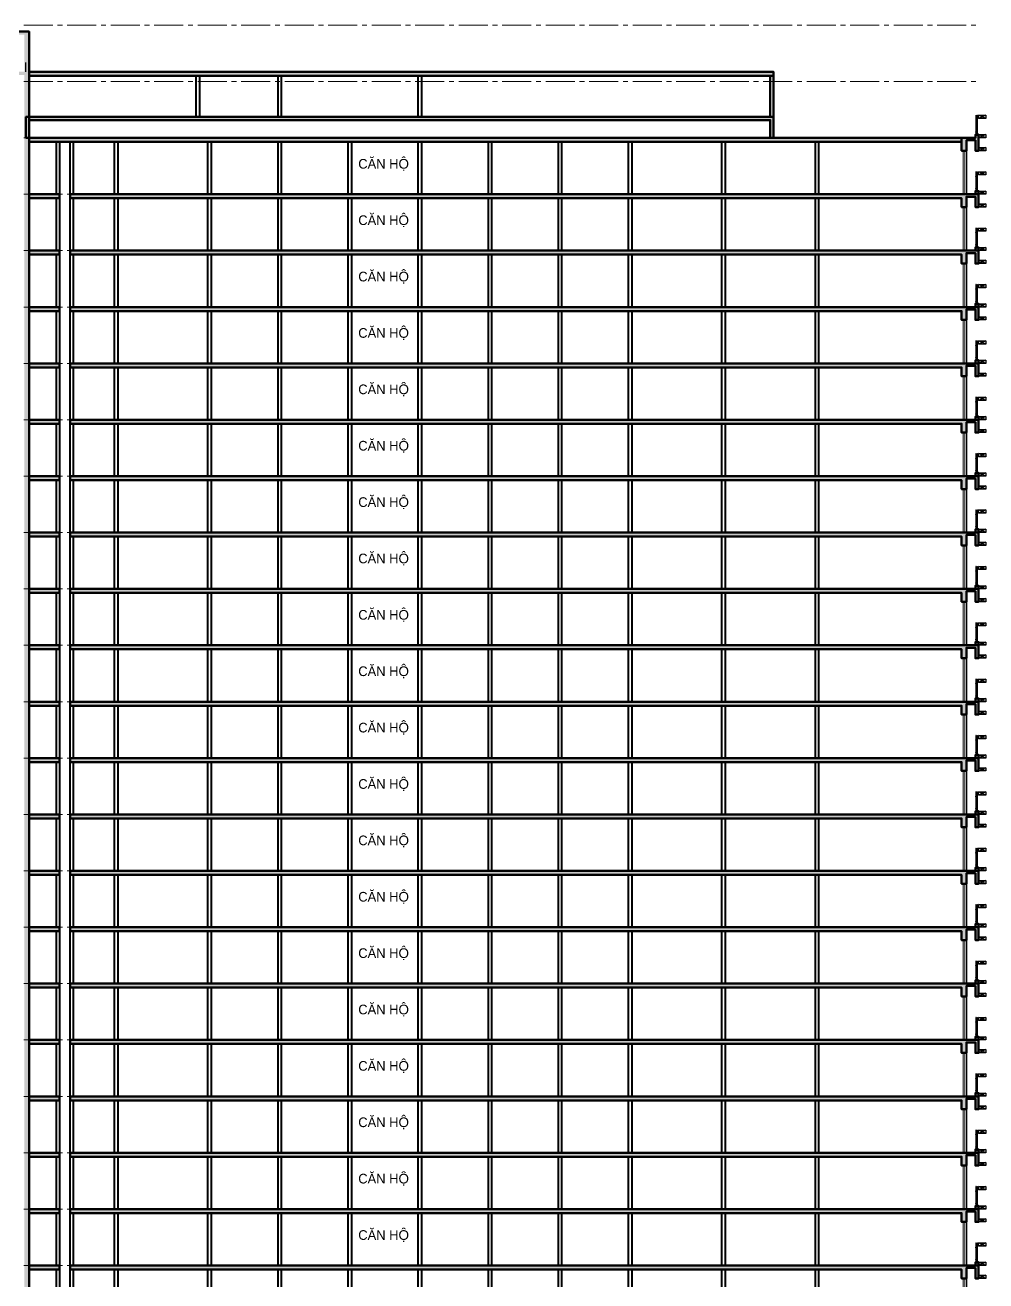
# Model space of a CAD drawing. Header units: millimetres. Extents: x 573003 to 1294762, y -9906 to 413061.
# Drawn here: x 951969 to 1011599, y 77519 to 155476 of the extents above; entities that cross this region are included whole.
import ezdxf

# ---------------------------------------------------------------- set-up
doc = ezdxf.new("R2010")
doc.units = ezdxf.units.MM
doc.header["$MEASUREMENT"] = 0
doc.linetypes.add('HIDDEN', pattern=[0.375, 0.25, -0.125])
doc.linetypes.add('IMPORT-CE', pattern=[135, 90, -15, 15, -15])
for name, color, linetype in [('A-ANNO-DIMS', 50, 'Continuous'), ('A-ANNO-ROOM', 50, 'Continuous'), ('A-ELEV-15FINE', 1, 'Continuous'), ('A-ELEV-18LIGHT', 135, 'Continuous'), ('A-ELEV-40HEAVY', 90, 'Continuous'), ('A-ELEV-PATT 3', 251, 'Continuous'), ('A-GRID-01$0$A-ANNO-DIMS', 50, 'Continuous'), ('A-WALL-FNSH', 200, 'Continuous'), ('A-WALL-PATT', 251, 'Continuous')]:
    doc.layers.add(name, color=color, linetype=linetype)
for name, color, linetype, lineweight in [('KT-Net cat', 1, 'Continuous', 40), ('KT-Net cot', 2, 'Continuous', 50), ('KT-Net manh', 251, 'Continuous', 13), ('KT-Net thay', 7, 'Continuous', 25), ('KT-Net truc', 18, 'Continuous', 15)]:
    doc.layers.add(name, color=color, linetype=linetype, lineweight=lineweight)
doc.styles.add('HBA-Text', font='GOTHIC.TTF')

# ---------------------------------------------------------------- blocks, each defined once
blk = doc.blocks.new('1')
at = {"layer": 'A-GRID-01$0$A-ANNO-DIMS'}
for p, q in [((-85207, -52456), (-84757, -52256)), ((-85207, -52256), (-84757, -52456))]:
    blk.add_line(p, q, dxfattribs=at)
at = {"layer": 'A-GRID-01$0$A-ANNO-DIMS', "elevation": 0}
blk.add_lwpolyline([(-84757, -52256), (-85207, -52256), (-85207, -52456), (-84757, -52456)], close=True, dxfattribs=at)
blk = doc.blocks.new('Apart Floor-NT2')
at = {"layer": 'A-WALL-PATT', "extrusion": (1.18995e-05, -6.1554e-14, 1)}
h = blk.add_hatch(color=256, dxfattribs=at)
h.dxf.hatch_style = 1
h.paths.add_polyline_path([(-988, 250), (8380, 250), (8380, 0), (300, 0), (300, -550), (0, -550), (0, 100), (-988, 100), (-988, -550), (-1188, -550), (-1188, 450), (-988, 450)])
h = blk.add_hatch(color=256, dxfattribs=at)
h.dxf.hatch_style = 1
h.paths.add_polyline_path([(-988, 250), (8380, 250), (8380, 0), (300, 0), (300, -550), (0, -550), (0, 100), (-988, 100), (-988, -550), (-1188, -550), (-1188, 450), (-988, 450)])
at = {"layer": 'A-WALL-PATT'}
h = blk.add_hatch(color=256, dxfattribs=at)
h.dxf.hatch_style = 1
h.paths.add_polyline_path([(11480, 250), (14489, 250), (14489, 0), (11480, 0)])
h = blk.add_hatch(color=256, dxfattribs=at)
h.dxf.hatch_style = 1
h.paths.add_polyline_path([(19579, 250), (17689, 250), (17689, 0), (19579, 0)])
at = {"layer": 'A-WALL-PATT', "extrusion": (-1.18995e-05, -6.1554e-14, 1)}
h = blk.add_hatch(color=256, dxfattribs=at)
h.dxf.hatch_style = 1
h.paths.add_polyline_path([(76419, 250), (20229, 250), (20229, 0), (75557, 0), (75557, -550), (75857, -550), (75857, 100), (76419, 100), (76419, -550), (76619, -550), (76619, 450), (76419, 450)])
at = {"layer": 'A-ANNO-DIMS', "extrusion": (1.18995e-05, 4.99413e-07, 1)}
for points, elevation in [([(-1120, 450), (-1120, 1650)], 66), ([(-1120, 450), (-1120, 1650)], 48), ([(-1070, 450), (-1070, 1650)], 66), ([(-1070, 450), (-1070, 1650)], 48)]:
    blk.add_lwpolyline(points, dxfattribs=dict(at, elevation=elevation))
at = {"layer": 'A-ANNO-DIMS', "extrusion": (-1.18995e-05, 4.99413e-07, 1)}
for points, elevation in [([(76501, 450), (76501, 1650)], 58), ([(76501, 450), (76501, 1650)], 40), ([(76551, 450), (76551, 1650)], 58), ([(76551, 450), (76551, 1650)], 40)]:
    blk.add_lwpolyline(points, dxfattribs=dict(at, elevation=elevation))
at = {"layer": 'A-ANNO-DIMS', "extrusion": (1.18995e-05, 4.99413e-07, 1)}
for elevation in [26, 8]:
    blk.add_lwpolyline([(-1002, 450), (-1188, 450), (-1188, 438), (-1002, 438)], close=True, dxfattribs=dict(at, elevation=elevation))
at = {"layer": 'A-ANNO-DIMS', "extrusion": (-1.18995e-05, 4.99413e-07, 1)}
for elevation in [25, 7]:
    blk.add_lwpolyline([(76434, 450), (76619, 450), (76619, 438), (76434, 438)], close=True, dxfattribs=dict(at, elevation=elevation))
at = {"layer": 'A-ELEV-15FINE', "linetype": 'Continuous', "extrusion": (1.18995e-05, 4.99413e-07, 1)}
for points, elevation in [([(-1070, 1370), (-1045, 1370)], 66), ([(-1070, 1370), (-1045, 1370)], 48), ([(-1070, 1360), (-1045, 1360)], 66), ([(-1070, 1360), (-1045, 1360)], 48), ([(-1070, 615), (-1045, 615)], 66), ([(-1070, 615), (-1045, 615)], 48), ([(-1070, 605), (-1045, 605)], 66), ([(-1070, 605), (-1045, 605)], 48)]:
    blk.add_lwpolyline(points, dxfattribs=dict(at, elevation=elevation))
for points, elevation in [([(-1022, 1352), (-1025, 1352), (-1025, 1377), (-1022, 1377)], 26), ([(-1022, 1352), (-1025, 1352), (-1025, 1377), (-1022, 1377)], 8), ([(-1022, 622), (-1025, 622), (-1025, 597), (-1022, 597)], 26), ([(-1022, 622), (-1025, 622), (-1025, 597), (-1022, 597)], 8)]:
    blk.add_lwpolyline(points, close=True, dxfattribs=dict(at, elevation=elevation))
at = {"layer": 'A-ELEV-15FINE', "linetype": 'Continuous', "extrusion": (-1.18995e-05, 4.99413e-07, 1)}
for points, elevation in [([(76454, 1352), (76456, 1352), (76456, 1377), (76454, 1377)], 25), ([(76454, 1352), (76456, 1352), (76456, 1377), (76454, 1377)], 7), ([(76454, 622), (76456, 622), (76456, 597), (76454, 597)], 25), ([(76454, 622), (76456, 622), (76456, 597), (76454, 597)], 7)]:
    blk.add_lwpolyline(points, close=True, dxfattribs=dict(at, elevation=elevation))
for points, elevation in [([(76501, 1370), (76476, 1370)], 58), ([(76501, 1370), (76476, 1370)], 40), ([(76501, 1360), (76476, 1360)], 58), ([(76501, 1360), (76476, 1360)], 40), ([(76501, 615), (76476, 615)], 58), ([(76501, 615), (76476, 615)], 40), ([(76501, 605), (76476, 605)], 58), ([(76501, 605), (76476, 605)], 40)]:
    blk.add_lwpolyline(points, dxfattribs=dict(at, elevation=elevation))
at = {"layer": 'A-ELEV-15FINE', "extrusion": (1.18995e-05, 4.99413e-07, 1)}
for points, elevation in [([(-1160, 455), (-1138, 455), (-1138, 450), (-1160, 450)], 26), ([(-1160, 455), (-1138, 455), (-1138, 450), (-1160, 450)], 8), ([(-1030, 455), (-1052, 455), (-1052, 450), (-1030, 450)], 26), ([(-1030, 455), (-1052, 455), (-1052, 450), (-1030, 450)], 8)]:
    blk.add_lwpolyline(points, close=True, dxfattribs=dict(at, elevation=elevation))
for points, elevation in [([(-1153, 455), (-1153, 458), (-1145, 458), (-1145, 455)], 66), ([(-1153, 455), (-1153, 458), (-1145, 458), (-1145, 455)], 48), ([(-1037, 455), (-1037, 458), (-1046, 458), (-1046, 455)], 66), ([(-1037, 455), (-1037, 458), (-1046, 458), (-1046, 455)], 48)]:
    blk.add_lwpolyline(points, dxfattribs=dict(at, elevation=elevation))
at = {"layer": 'A-ELEV-15FINE', "linetype": 'HIDDEN', "extrusion": (1.18995e-05, 4.99413e-07, 1)}
for points, elevation in [([(-1145, 450), (-1145, 373), (-1153, 373), (-1153, 450)], 66), ([(-1145, 450), (-1145, 373), (-1153, 373), (-1153, 450)], 48), ([(-1046, 450), (-1046, 373), (-1037, 373), (-1037, 450)], 66), ([(-1046, 450), (-1046, 373), (-1037, 373), (-1037, 450)], 48)]:
    blk.add_lwpolyline(points, dxfattribs=dict(at, elevation=elevation))
at = {"layer": 'A-ELEV-15FINE', "extrusion": (-1.18995e-05, 4.99413e-07, 1)}
for points, elevation in [([(76462, 455), (76483, 455), (76483, 450), (76462, 450)], 25), ([(76462, 455), (76483, 455), (76483, 450), (76462, 450)], 7), ([(76591, 455), (76569, 455), (76569, 450), (76591, 450)], 25), ([(76591, 455), (76569, 455), (76569, 450), (76591, 450)], 7)]:
    blk.add_lwpolyline(points, close=True, dxfattribs=dict(at, elevation=elevation))
for points, elevation in [([(76468, 455), (76468, 458), (76477, 458), (76477, 455)], 58), ([(76468, 455), (76468, 458), (76477, 458), (76477, 455)], 40), ([(76584, 455), (76584, 458), (76576, 458), (76576, 455)], 58), ([(76584, 455), (76584, 458), (76576, 458), (76576, 455)], 40)]:
    blk.add_lwpolyline(points, dxfattribs=dict(at, elevation=elevation))
at = {"layer": 'A-ELEV-15FINE', "linetype": 'HIDDEN', "extrusion": (-1.18995e-05, 4.99413e-07, 1)}
for points, elevation in [([(76477, 450), (76477, 373), (76468, 373), (76468, 450)], 58), ([(76477, 450), (76477, 373), (76468, 373), (76468, 450)], 40), ([(76576, 450), (76576, 373), (76584, 373), (76584, 450)], 58), ([(76576, 450), (76576, 373), (76584, 373), (76584, 450)], 40)]:
    blk.add_lwpolyline(points, dxfattribs=dict(at, elevation=elevation))
at = {"layer": 'A-ELEV-18LIGHT', "extrusion": (1.18995e-05, 4.99413e-07, 1)}
for elevation in [66, 48]:
    blk.add_lwpolyline([(-1025, 515), (-1030, 510), (-1040, 510), (-1045, 515), (-1045, 1645), (-1040, 1650), (-1030, 1650), (-1025, 1645), (-1025, 515)], dxfattribs=dict(at, elevation=elevation))
at = {"layer": 'A-ELEV-18LIGHT', "extrusion": (-1.18995e-05, 4.99413e-07, 1)}
for elevation in [58, 40]:
    blk.add_lwpolyline([(76456, 515), (76461, 510), (76471, 510), (76476, 515), (76476, 1645), (76471, 1650), (76461, 1650), (76456, 1645), (76456, 515)], dxfattribs=dict(at, elevation=elevation))
at = {"layer": 'A-ELEV-40HEAVY', "extrusion": (1.18995e-05, 4.99413e-07, 1)}
for p, q in [((-988, 450, 66), (-1188, 450, 66)), ((-988, 450, 48), (-1188, 450, 48))]:
    blk.add_line(p, q, dxfattribs=at)
at = {"layer": 'A-ELEV-40HEAVY', "extrusion": (-1.18995e-05, 4.99413e-07, 1)}
for p, q in [((76419, 450, 59), (76619, 450, 59)), ((76419, 450, 41), (76619, 450, 41))]:
    blk.add_line(p, q, dxfattribs=at)
at = {"layer": 'A-ELEV-PATT 3', "linetype": 'Continuous', "extrusion": (1.18995e-05, 4.99413e-07, 1)}
for p, q in [((-1042, 511, 66), (-1042, 1649, 66)), ((-1042, 511, 48), (-1042, 1649, 48)), ((-1035, 510, 66), (-1035, 1650, 66)), ((-1035, 510, 48), (-1035, 1650, 48)), ((-1029, 511, 66), (-1029, 1649, 66)), ((-1029, 511, 48), (-1029, 1649, 48))]:
    blk.add_line(p, q, dxfattribs=at)
at = {"layer": 'A-ELEV-PATT 3', "linetype": 'Continuous', "extrusion": (-1.18995e-05, 4.99413e-07, 1)}
for p, q in [((76460, 511, 59), (76460, 1649, 59)), ((76460, 511, 41), (76460, 1649, 41)), ((76466, 510, 59), (76466, 1650, 59)), ((76466, 510, 41), (76466, 1650, 41)), ((76473, 511, 59), (76473, 1649, 59)), ((76473, 511, 41), (76473, 1649, 41))]:
    blk.add_line(p, q, dxfattribs=at)
at = {"layer": 'A-GRID-01$0$A-ANNO-DIMS', "extrusion": (1.18995e-05, 4.99413e-07, 1)}
for p, q in [((-1070, 1650, 66), (-1120, 1650, 66)), ((-1070, 1650, 48), (-1120, 1650, 48))]:
    blk.add_line(p, q, dxfattribs=at)
at = {"layer": 'A-GRID-01$0$A-ANNO-DIMS', "extrusion": (-1.18995e-05, 4.99413e-07, 1)}
for p, q in [((76501, 1650, 59), (76551, 1650, 59)), ((76501, 1650, 41), (76551, 1650, 41))]:
    blk.add_line(p, q, dxfattribs=at)
at = {"layer": 'A-GRID-01$0$A-ANNO-DIMS', "extrusion": (1.18995e-05, 4.99413e-07, 1)}
for elevation in [26, 8]:
    blk.add_lwpolyline([(-1188, 1515), (-1188, 1535), (-1120, 1535), (-1120, 1515)], close=True, dxfattribs=dict(at, elevation=elevation))
at = {"layer": 'A-GRID-01$0$A-ANNO-DIMS', "extrusion": (-1.18995e-05, 4.99413e-07, 1)}
for elevation in [25, 7]:
    blk.add_lwpolyline([(76619, 1515), (76619, 1535), (76551, 1535), (76551, 1515)], close=True, dxfattribs=dict(at, elevation=elevation))
at = {"layer": 'KT-Net cat'}
for points, elevation in [([(19379, 3500), (19579, 3500), (19579, 250), (19379, 250)], 40), ([(20229, 3500), (20429, 3500), (20429, 250), (20229, 250)], 40), ([(22989, 3500), (23189, 3500), (23189, 250), (22989, 250)], 31), ([(28789, 3500), (28989, 3500), (28989, 250), (28789, 250)], 32), ([(33139, 3500), (33339, 3500), (33339, 250), (33139, 250)], 31), ([(37489, 3500), (37689, 3500), (37689, 250), (37489, 250)], 30), ([(41839, 3500), (42039, 3500), (42039, 250), (41839, 250)], 32), ([(46189, 3500), (46389, 3500), (46389, 250), (46189, 250)], 30), ([(50539, 3500), (50739, 3500), (50739, 250), (50539, 250)], 30), ([(54889, 3500), (55089, 3500), (55089, 250), (54889, 250)], 30), ([(60689, 3500), (60889, 3500), (60889, 250), (60689, 250)], 30), ([(66489, 3500), (66689, 3500), (66689, 250), (66489, 250)], 30)]:
    blk.add_lwpolyline(points, close=True, dxfattribs=dict(at, elevation=elevation))
at = {"layer": 'KT-Net cot', "extrusion": (1.22367e-05, -2.59976e-14, 1)}
for elevation in [26, 9]:
    blk.add_lwpolyline([(-1188, 250), (8380, 250), (8380, 0), (300, 0), (300, -550), (0, -550), (0, 100), (-988, 100), (-988, -550), (-1188, -550), (-1188, 450), (-988, 450), (-988, 250)], dxfattribs=dict(at, elevation=elevation))
at = {"layer": 'KT-Net cot'}
for points, elevation in [([(11480, 250), (14489, 250), (14489, 0), (11480, 0)], 9), ([(19579, 250), (17689, 250), (17689, 0), (19579, 0)], 0)]:
    blk.add_lwpolyline(points, close=True, dxfattribs=dict(at, elevation=elevation))
at = {"layer": 'KT-Net cot', "extrusion": (-1.22367e-05, -2.59976e-14, 1), "elevation": 8}
blk.add_lwpolyline([(76619, 250), (20229, 250), (20229, 0), (75557, 0), (75557, -550), (75857, -550), (75857, 100), (76419, 100), (76419, -550), (76619, -550), (76619, 450), (76419, 450), (76419, 250)], dxfattribs=at)
at = {"layer": 'KT-Net manh'}
for p, q in [((100, 2950, 16), (100, 250, 9)), ((200, 2950, 16), (200, 250, 9)), ((75657, 2950, 7), (75657, 250, 0)), ((75757, 2950, 7), (75757, 250, 0))]:
    blk.add_line(p, q, dxfattribs=at)
at = {"layer": 'KT-Net thay'}
for p, q in [((0, 2950, 16), (0, 250, 9)), ((75857, 2950, 7), (75857, 250, 0))]:
    blk.add_line(p, q, dxfattribs=at)
at = {"layer": 'A-GRID-01$0$A-ANNO-DIMS', "extrusion": (1.18995e-05, 4.99413e-07, 1), "rotation": 0.0003328219572763918}
for p in [(83565, 53907, 35), (83565, 53907, 17), (83565, 52707, 35), (83565, 52707, 17), (83565, 51907, 35), (83565, 51907, 17)]:
    blk.add_blockref('1', p, dxfattribs=at)
at = {"layer": 'A-GRID-01$0$A-ANNO-DIMS', "extrusion": (1.18995e-05, -4.99413e-07, -1), "zscale": -1.000000000000001, "rotation": 0.0003328219573210392}
for p in [(8137, 53907, -25), (8137, 52707, 63), (8137, 51907, -25)]:
    blk.add_blockref('1', p, dxfattribs=at)
blk = doc.blocks.new('A$C52FE36A4')
at = {"layer": 'A-ANNO-ROOM', "ltscale": 800, "extrusion": (2.65424e-07, 1.15182e-05, 1), "insert": (1743, 960, 4), "char_height": 600, "width": 6000, "attachment_point": 2, "text_direction": (1, 0, 0), "style": 'HBA-Text'}
blk.add_mtext('CĂN H{\\fArial|b0|i0|c0|p34;Ộ}', dxfattribs=at)

msp = doc.modelspace()

# ---------------------------------------------------------------- hatches: boundary and pattern name
at = {"layer": 'A-WALL-PATT', "extrusion": (-6.59362e-19, -3.84344e-07, 1)}
h = msp.add_hatch(color=256, dxfattribs=at)
h.dxf.hatch_style = 1
h.paths.add_polyline_path([(949019.2, 155075.6), (952219.2, 155075.6), (952219.2, -1524.4), (949019.2, -1524.4)])
h.paths.add_polyline_path([(949319.2, 154875.6), (951919.2, 154875.6), (951919.2, 152575.6), (949319.2, 152575.6)], flags=16)
h.paths.add_polyline_path([(949319.2, -1324.4), (951919.2, -1324.4), (951919.2, 152375.6), (949319.2, 152375.6)], flags=16)
at = {"layer": 'A-WALL-PATT', "extrusion": (-6.50932e-06, -1.0027e-05, 1)}
h = msp.add_hatch(color=256, dxfattribs=at)
h.dxf.hatch_style = 1
h.paths.add_polyline_path([(952219.2, 152575.6), (998415.6, 152575.6), (998415.6, 152325.6), (952219.2, 152325.6)])
h = msp.add_hatch(color=256, dxfattribs=at)
h.dxf.hatch_style = 1
h.paths.add_polyline_path([(952019.2, 148475.6), (952019.2, 149775.6), (998415.6, 149775.6), (998415.6, 148475.6), (998215.6, 148475.6), (998215.6, 149575.6), (952219.2, 149575.6), (952219.2, 148475.6)])
at = {"layer": 'A-WALL-PATT', "extrusion": (-6.59362e-19, -3.84344e-07, 1)}
h = msp.add_hatch(color=256, dxfattribs=at)
h.dxf.hatch_style = 1
h.paths.add_polyline_path([(952219.2, 148475.6), (1010087.1, 148475.6), (1010087.1, 148225.6), (952219.2, 148225.6)])
h = msp.add_hatch(color=256, dxfattribs=at)
h.dxf.hatch_style = 1
h.paths.add_polyline_path([(1010087.1, 148475.6), (1010087.1, 147675.6), (1010387.1, 147675.6), (1010387.1, 148325.6), (1010949, 148325.6), (1010948.9, 147675.6), (1011148.9, 147675.6), (1011149, 148675.6), (1010949, 148675.6), (1010949, 148475.6)])

# ---------------------------------------------------------------- linework, layer by layer
at = {"layer": 'A-ANNO-DIMS', "extrusion": (-1.18995e-05, 1.15069e-07, 1)}
for points, elevation in [([(1011031.2, 148675.6), (1011031.2, 149875.6)], 30.4), ([(1011031.2, 148675.6), (1011031.2, 149875.6)], 12.8), ([(1011081.2, 148675.6), (1011081.2, 149875.6)], 30.4), ([(1011081.2, 148675.6), (1011081.2, 149875.6)], 12.8)]:
    msp.add_lwpolyline(points, dxfattribs=dict(at, elevation=elevation))
for elevation in [-2.8, -20.3]:
    msp.add_lwpolyline([(1010963.4, 148675.6), (1011148.9, 148675.6), (1011148.9, 148663.6), (1010963.4, 148663.6)], close=True, dxfattribs=dict(at, elevation=elevation))
at = {"layer": 'A-ELEV-15FINE', "linetype": 'Continuous', "extrusion": (-1.18995e-05, 1.15069e-07, 1)}
for points, elevation in [([(1010983.4, 149578.1), (1010986.2, 149578.1), (1010986.2, 149603.1), (1010983.4, 149603.1)], -2.8), ([(1010983.4, 149578.1), (1010986.2, 149578.1), (1010986.2, 149603.1), (1010983.4, 149603.1)], -20.3), ([(1010983.4, 148848.1), (1010986.2, 148848.1), (1010986.2, 148823.1), (1010983.4, 148823.1)], -2.8), ([(1010983.4, 148848.1), (1010986.2, 148848.1), (1010986.2, 148823.1), (1010983.4, 148823.1)], -20.3)]:
    msp.add_lwpolyline(points, close=True, dxfattribs=dict(at, elevation=elevation))
for points, elevation in [([(1011031.2, 149595.6), (1011006.2, 149595.6)], 30.4), ([(1011031.2, 149595.6), (1011006.2, 149595.6)], 12.8), ([(1011031.2, 149585.6), (1011006.2, 149585.6)], 30.4), ([(1011031.2, 149585.6), (1011006.2, 149585.6)], 12.8), ([(1011031.2, 148840.6), (1011006.2, 148840.6)], 30.4), ([(1011031.2, 148840.6), (1011006.2, 148840.6)], 12.8), ([(1011031.2, 148830.6), (1011006.2, 148830.6)], 30.4), ([(1011031.2, 148830.6), (1011006.2, 148830.6)], 12.8)]:
    msp.add_lwpolyline(points, dxfattribs=dict(at, elevation=elevation))
at = {"layer": 'A-ELEV-15FINE', "extrusion": (-1.18995e-05, 1.15069e-07, 1)}
for points, elevation in [([(1010991.4, 148680.9), (1011013.2, 148680.9), (1011013.2, 148675.6), (1010991.4, 148675.6)], -2.8), ([(1010991.4, 148680.9), (1011013.2, 148680.9), (1011013.2, 148675.6), (1010991.4, 148675.6)], -20.3), ([(1011121, 148680.9), (1011099.2, 148680.9), (1011099.2, 148675.6), (1011121, 148675.6)], -2.8), ([(1011121, 148680.9), (1011099.2, 148680.9), (1011099.2, 148675.6), (1011121, 148675.6)], -20.3)]:
    msp.add_lwpolyline(points, close=True, dxfattribs=dict(at, elevation=elevation))
for points, elevation in [([(1010998.1, 148680.9), (1010998.1, 148683.9), (1011006.5, 148683.9), (1011006.5, 148680.9)], 30.4), ([(1010998.1, 148680.9), (1010998.1, 148683.9), (1011006.5, 148683.9), (1011006.5, 148680.9)], 12.8), ([(1011114.3, 148680.9), (1011114.3, 148683.9), (1011105.9, 148683.9), (1011105.9, 148680.9)], 30.4), ([(1011114.3, 148680.9), (1011114.3, 148683.9), (1011105.9, 148683.9), (1011105.9, 148680.9)], 12.8)]:
    msp.add_lwpolyline(points, dxfattribs=dict(at, elevation=elevation))
at = {"layer": 'A-ELEV-15FINE', "linetype": 'HIDDEN', "extrusion": (-1.18995e-05, 1.15069e-07, 1)}
for points, elevation in [([(1011006.5, 148675.6), (1011006.5, 148599), (1010998.1, 148599), (1010998.1, 148675.6)], 30.4), ([(1011006.5, 148675.6), (1011006.5, 148599), (1010998.1, 148599), (1010998.1, 148675.6)], 12.8), ([(1011105.9, 148675.6), (1011105.9, 148599), (1011114.3, 148599), (1011114.3, 148675.6)], 30.4), ([(1011105.9, 148675.6), (1011105.9, 148599), (1011114.3, 148599), (1011114.3, 148675.6)], 12.8)]:
    msp.add_lwpolyline(points, dxfattribs=dict(at, elevation=elevation))
at = {"layer": 'A-ELEV-18LIGHT', "extrusion": (-1.18995e-05, 1.15069e-07, 1)}
for elevation in [30.4, 12.8]:
    msp.add_lwpolyline([(1010986.2, 148740.6), (1010991.2, 148735.6), (1011001.2, 148735.6), (1011006.2, 148740.6), (1011006.2, 149870.6), (1011001.2, 149875.6), (1010991.2, 149875.6), (1010986.2, 149870.6), (1010986.2, 148740.6)], dxfattribs=dict(at, elevation=elevation))
at = {"layer": 'A-ELEV-40HEAVY', "extrusion": (-1.18995e-05, 1.15069e-07, 1)}
for p, q in [((1010948.9, 148675.6, 42.4), (1011148.9, 148675.6, 42.4)), ((1010948.9, 148675.6, 24.8), (1011148.9, 148675.6, 24.8))]:
    msp.add_line(p, q, dxfattribs=at)
at = {"layer": 'A-ELEV-PATT 3', "linetype": 'Continuous', "extrusion": (-1.18995e-05, 1.15069e-07, 1)}
for p, q in [((1010989.8, 148737, 42.4), (1010989.8, 149874.3, 42.4)), ((1010989.8, 148737, 24.8), (1010989.8, 149874.3, 24.8)), ((1010996.2, 148735.6, 42.4), (1010996.2, 149875.6, 42.4)), ((1010996.2, 148735.6, 24.8), (1010996.2, 149875.6, 24.8)), ((1011002.5, 148737, 42.4), (1011002.5, 149874.3, 42.4)), ((1011002.5, 148737, 24.8), (1011002.5, 149874.3, 24.8))]:
    msp.add_line(p, q, dxfattribs=at)
at = {"layer": 'A-GRID-01$0$A-ANNO-DIMS', "extrusion": (-1.18995e-05, 1.15069e-07, 1)}
for p, q in [((1011031.2, 149875.6, 42.4), (1011081.2, 149875.6, 42.4)), ((1011031.2, 149875.6, 24.8), (1011081.2, 149875.6, 24.8))]:
    msp.add_line(p, q, dxfattribs=at)
for elevation in [-2.8, -20.3]:
    msp.add_lwpolyline([(1011149, 149740.6), (1011149, 149760.6), (1011081.2, 149760.6), (1011081.2, 149740.6)], close=True, dxfattribs=dict(at, elevation=elevation))
at = {"layer": 'A-WALL-PATT', "extrusion": (-6.50932e-06, -1.0027e-05, 1)}
for p, q in [((952019.2, 152575.6, 10.1), (952019.2, 153161.1, 10.1)), ((952219.2, 152575.6, 10.1), (998215.6, 152575.6, -11.1)), ((952019.2, 149775.6, 10.1), (998415.6, 149775.6, -11.1))]:
    msp.add_line(p, q, dxfattribs=at)
at = {"layer": 'KT-Net cat', "extrusion": (-6.58568e-19, -3.84344e-07, 1)}
for points, elevation in [([(962590.6, 152325.6), (962790.6, 152325.6), (962790.6, 149775.6), (962590.6, 149775.6)], 10.1), ([(967665.6, 152325.6), (967865.6, 152325.6), (967865.6, 149775.6), (967665.6, 149775.6)], 10.1), ([(976365.6, 152325.6), (976565.6, 152325.6), (976565.6, 149775.6), (976365.6, 149775.6)], 10.2)]:
    msp.add_lwpolyline(points, close=True, dxfattribs=dict(at, elevation=elevation))
at = {"layer": 'KT-Net cot', "extrusion": (-6.58992e-19, -3.84344e-07, 1)}
for points, elevation in [([(949019.2, 155075.6), (952219.2, 155075.6), (952219.2, -1524.4), (949019.2, -1524.4)], 2.3), ([(952219.2, 148475.6), (1010087.1, 148475.6), (1010087.1, 148225.6), (952219.2, 148225.6)], -16.4)]:
    msp.add_lwpolyline(points, close=True, dxfattribs=dict(at, elevation=elevation))
at = {"layer": 'KT-Net cot', "extrusion": (-6.50932e-06, -1.0027e-05, 1), "elevation": 2.4}
for points in [[(952219.2, 152575.6), (998415.6, 152575.6), (998415.6, 152325.6), (952219.2, 152325.6)], [(952019.2, 148475.6), (952019.2, 149775.6), (998415.6, 149775.6), (998415.6, 148475.6), (998215.6, 148475.6), (998215.6, 149575.6), (952219.2, 149575.6), (952219.2, 148475.6)]]:
    msp.add_lwpolyline(points, close=True, dxfattribs=at)
at = {"layer": 'KT-Net cot', "extrusion": (-6.50932e-06, -1.0027e-05, 1), "elevation": -19.1}
msp.add_lwpolyline([(998415.6, 149775.6), (998415.6, 152325.6), (998215.6, 152325.6), (998215.6, 149775.6)], dxfattribs=at)
at = {"layer": 'KT-Net cot', "extrusion": (-6.58568e-19, -3.84344e-07, 1), "elevation": -70.5}
msp.add_lwpolyline([(1010087.1, 148475.6), (1010087.1, 147675.6), (1010387.1, 147675.6), (1010387.1, 148325.6), (1010949, 148325.6), (1010948.9, 147675.6), (1011148.9, 147675.6), (1011149, 148675.6), (1010949, 148675.6), (1010949, 148475.6), (1010087.1, 148475.6)], dxfattribs=at)
at = {"layer": 'KT-Net truc', "linetype": 'IMPORT-CE', "ltscale": 20}
for p, q in [((835779.6, 155475.6, 0), (1011270.2, 155475.6, 0)), ((835779.6, 151975.6, 0), (1011270.2, 151975.6, 0)), ((835779.6, 148475.6, 0), (1011270.2, 148475.6, 0)), ((835779.6, 144975.6, 0), (1011270.2, 144975.6, 0)), ((835779.6, 141475.6, 0), (1011270.2, 141475.6, 0)), ((835779.6, 137975.6, 0), (1011270.2, 137975.6, 0)), ((835779.6, 134475.6, 0), (1011270.2, 134475.6, 0)), ((835779.6, 130975.6, 0), (1011270.2, 130975.6, 0)), ((835779.6, 127475.6, 0), (1011270.2, 127475.6, 0)), ((835779.6, 123975.6, 0), (1011270.2, 123975.6, 0)), ((835779.6, 120475.6, 0), (1011270.2, 120475.6, 0)), ((835779.6, 116975.6, 0), (1011270.2, 116975.6, 0)), ((835779.6, 113475.6, 0), (1011270.2, 113475.6, 0)), ((835779.6, 109975.6, 0), (1011270.2, 109975.6, 0)), ((835779.6, 106475.6, 0), (1011270.2, 106475.6, 0)), ((835779.6, 102975.6, 0), (1011270.2, 102975.6, 0)), ((835779.6, 99475.6, 0), (1011270.2, 99475.6, 0)), ((835779.6, 95975.6, 0), (1011270.2, 95975.6, 0)), ((835779.6, 92475.6, 0), (1011270.2, 92475.6, 0)), ((835779.6, 88975.6, 0), (1011270.2, 88975.6, 0)), ((835779.6, 85475.6, 0), (1011270.2, 85475.6, 0)), ((835779.6, 81975.6, 0), (1011270.2, 81975.6, 0)), ((835779.6, 78475.6, 0), (1011270.2, 78475.6, 0))]:
    msp.add_line(p, q, dxfattribs=at)

# ---------------------------------------------------------------- block references
at = {"layer": 'A-ANNO-ROOM'}
for p in [(972477, 146205.4), (972477, 142705.4), (972477, 139205.4), (972477, 135705.4), (972477, 132205.4), (972477, 128705.4), (972477, 125205.4), (972477, 121705.4), (972477, 118205.4), (972477, 114705.4), (972477, 111205.4), (972477, 107705.4), (972477, 104205.4), (972477, 100705.4), (972477, 97205.4), (972477, 93705.4), (972477, 90205.4), (972477, 86705.4), (972477, 83205.4), (972477, 79705.4)]:
    msp.add_blockref('A$C52FE36A4', p, dxfattribs=at)
at = {"layer": 'A-GRID-01$0$A-ANNO-DIMS', "extrusion": (1.18995e-05, -1.15069e-07, -1), "zscale": -1.000000000000001, "rotation": 0.0003328792730142493}
for p in [(-926392.4, 202132.2, 2.2), (-926392.4, 200932.2, 90.2), (-926392.4, 200132.2, 2.2)]:
    msp.add_blockref('1', p, dxfattribs=at)
at = {"layer": 'A-WALL-FNSH', "extrusion": (-6.58568e-19, -3.84344e-07, 1)}
for p in [(934529.8, 127225.6, -25.1), (934529.8, 123725.6, -25.1), (934529.8, 120225.6, -25.1), (934529.8, 116725.6, -25.1), (934529.8, 113225.6, -25.1), (934529.8, 109725.6, -25.1), (934529.8, 106225.6, -25.1), (934529.8, 102725.6, -25.1), (934529.8, 99225.6, -25.1), (934529.8, 95725.6, -25.1), (934529.8, 92225.6, -25.1), (934529.8, 88725.6, -25.1), (934529.8, 85225.6, -25.1), (934529.8, 81725.6, -25.1), (934529.8, 78225.6, -25.1), (934529.8, 74725.6, -25.1)]:
    msp.add_blockref('Apart Floor-NT2', p, dxfattribs=at)
at = {"layer": 'KT-Net cot', "extrusion": (-6.58568e-19, -3.84344e-07, 1)}
for p in [(934529.8, 144725.6, -25.1), (934529.8, 141225.6, -25.1), (934529.8, 137725.6, -25.1), (934529.8, 134225.6, -25.1), (934529.8, 130725.6, -25.1)]:
    msp.add_blockref('Apart Floor-NT2', p, dxfattribs=at)

doc.saveas('drawing.dxf')
